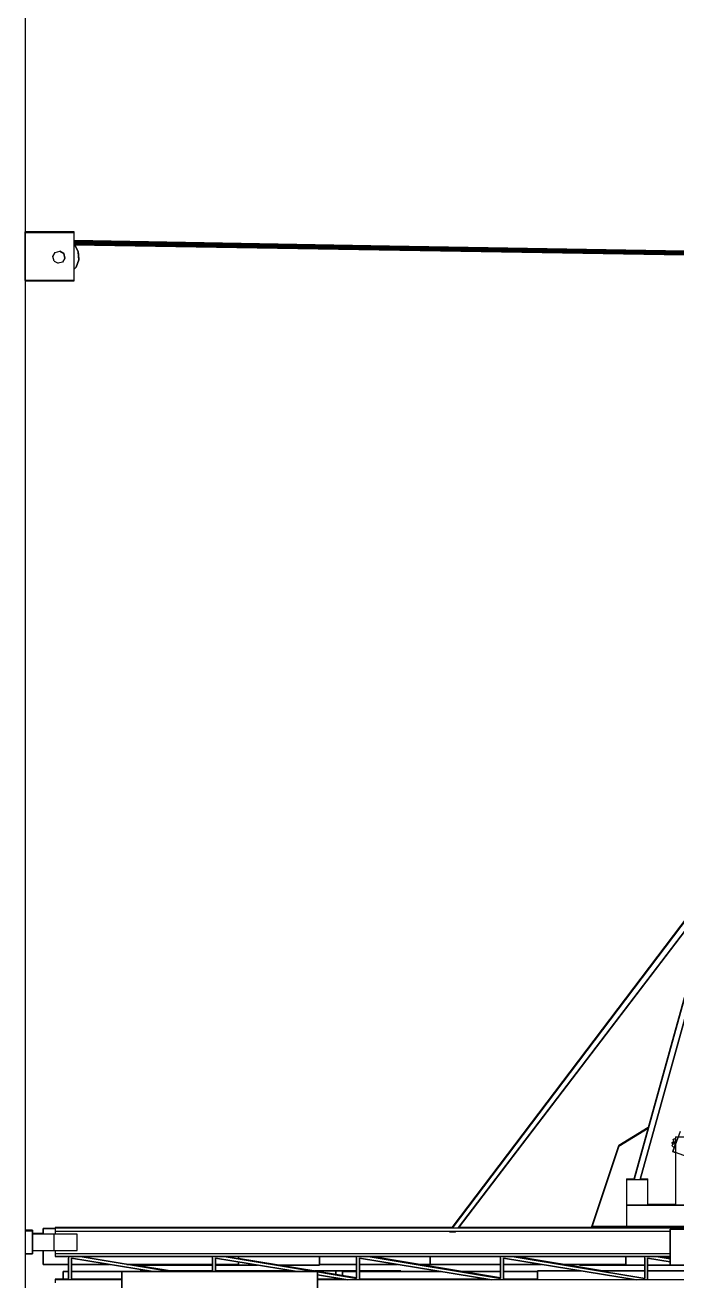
# Model space of a CAD drawing. Extents: x -32 to 51.8, y -51.6 to -5.5.
# Drawn here: x 38.46 to 43.04, y -20.67 to -11.85 of the extents above; entities that cross this region are included whole.
import ezdxf

# ---------------------------------------------------------------- set-up
doc = ezdxf.new("R2010")
doc.units = 0
doc.header["$MEASUREMENT"] = 0
doc.layers.get('0').update_dxf_attribs({"linetype": 'CONTINUOUS'})

msp = doc.modelspace()

# ---------------------------------------------------------------- linework, layer by layer
at = {"linetype": 'ByBlock'}
msp.add_line((38.458, -5.4985), (38.458, -32.9763), dxfattribs=at)
for p, q in [((38.458, -13.3033), (38.458, -13.3031)), ((38.458, -13.3031), (38.5099, -13.3031)), ((38.458, -13.3033), (38.458, -13.3031)), ((38.458, -13.3031), (38.458, -13.3031)), ((38.458, -13.3031), (38.5099, -13.3031)), ((38.458, -13.3031), (38.458, -13.3031)), ((38.458, -13.3033), (38.458, -13.3035)), ((38.458, -13.3037), (38.458, -13.3033)), ((38.458, -13.3033), (38.458, -13.3035)), ((38.458, -13.3035), (38.458, -13.3037)), ((38.458, -13.3035), (38.458, -13.3037)), ((38.458, -13.3035), (38.458, -13.3037)), ((38.458, -13.3077), (38.458, -13.3037)), ((38.458, -13.3037), (38.5099, -13.3037)), ((38.458, -13.3037), (38.458, -13.3037)), ((38.5099, -13.3039), (38.458, -13.3039)), ((38.458, -13.3079), (38.458, -13.3077)), ((38.458, -13.3077), (38.5099, -13.3077)), ((38.458, -13.3079), (38.458, -13.3077)), ((38.458, -13.3083), (38.458, -13.3079)), ((38.458, -13.3079), (38.458, -13.3081)), ((38.458, -13.3081), (38.458, -13.3084)), ((38.458, -13.3084), (38.458, -13.3083)), ((38.458, -13.6471), (38.458, -13.3084)), ((38.458, -13.3084), (38.5099, -13.3084)), ((38.5099, -13.3085), (38.458, -13.3085)), ((38.5499, -13.3031), (38.5099, -13.3031)), ((38.5499, -13.3031), (38.5099, -13.3031)), ((38.5099, -13.3037), (38.5499, -13.3037)), ((38.5499, -13.3039), (38.5099, -13.3039)), ((38.5499, -13.3077), (38.5099, -13.3077)), ((38.5099, -13.3084), (38.5499, -13.3084)), ((38.5499, -13.3085), (38.5099, -13.3085)), ((38.5499, -13.3031), (38.804, -13.3031)), ((38.5499, -13.3031), (38.804, -13.3031)), ((38.5499, -13.3033), (38.5499, -13.3035)), ((38.804, -13.3033), (38.5499, -13.3033)), ((38.5499, -13.3035), (38.5499, -13.3033)), ((38.5499, -13.3033), (38.5499, -13.3035)), ((38.804, -13.3035), (38.5499, -13.3035)), ((38.5499, -13.3035), (38.5499, -13.3037)), ((38.5499, -13.3037), (38.804, -13.3037)), ((38.5499, -13.3037), (38.804, -13.3037)), ((38.804, -13.3039), (38.5499, -13.3039)), ((38.5499, -13.3077), (38.804, -13.3077)), ((38.5499, -13.3079), (38.5499, -13.3081)), ((38.804, -13.3079), (38.5499, -13.3079)), ((38.5499, -13.3081), (38.5499, -13.3079)), ((38.5499, -13.3079), (38.5499, -13.3081)), ((38.804, -13.3081), (38.5499, -13.3081)), ((38.5499, -13.3081), (38.5499, -13.3083)), ((38.5499, -13.3083), (38.804, -13.3083)), ((38.5499, -13.3084), (38.804, -13.3084)), ((38.804, -13.3085), (38.5499, -13.3085)), ((38.804, -13.3031), (38.804, -13.3033)), ((38.804, -13.3031), (38.804, -13.3031)), ((38.804, -13.3033), (38.804, -13.3035)), ((38.804, -13.3037), (38.804, -13.3035)), ((38.804, -13.3035), (38.804, -13.3037)), ((38.804, -13.3077), (38.804, -13.3037)), ((38.804, -13.3037), (38.804, -13.3037)), ((38.804, -13.3077), (38.804, -13.3079)), ((38.804, -13.3079), (38.804, -13.3081)), ((38.804, -13.3084), (38.804, -13.3081)), ((38.804, -13.3081), (38.804, -13.3083)), ((38.804, -13.3083), (38.804, -13.3084)), ((38.804, -13.6471), (38.804, -13.3084)), ((38.804, -13.3633), (43.3334, -13.4449)), ((38.804, -13.3633), (43.318, -13.4446)), ((38.804, -13.3633), (43.318, -13.4446)), ((43.3334, -13.4449), (38.804, -13.3664)), ((38.804, -13.3665), (43.3334, -13.4479)), ((38.804, -13.3722), (43.3639, -13.4501)), ((43.3626, -13.453), (38.804, -13.3723)), ((43.3626, -13.453), (38.804, -13.3755)), ((43.3593, -13.4601), (38.804, -13.3758)), ((43.3593, -13.4601), (38.804, -13.3834)), ((43.3561, -13.4672), (38.804, -13.3837)), ((43.3561, -13.4672), (38.804, -13.3913)), ((43.3548, -13.4701), (38.804, -13.3915)), ((38.804, -13.3946), (43.3548, -13.4701)), ((38.804, -13.395), (38.8067, -13.3972)), ((38.8067, -13.3972), (38.804, -13.395)), ((38.8067, -13.3972), (38.8298, -13.4466)), ((38.8067, -13.3972), (38.8298, -13.4466)), ((38.8077, -13.3947), (38.8298, -13.442)), ((38.8077, -13.3947), (38.8298, -13.442)), ((38.8077, -13.3947), (43.318, -13.4695)), ((38.8298, -13.442), (38.8077, -13.3947)), ((38.8077, -13.3947), (38.8298, -13.442)), ((38.8077, -13.3947), (38.8298, -13.442)), ((38.8298, -13.4419), (38.8086, -13.3964)), ((38.6534, -13.4777), (38.6696, -13.4493)), ((38.662, -13.5092), (38.6534, -13.4777)), ((38.6534, -13.4777), (38.6534, -13.4777)), ((38.6696, -13.4493), (38.7011, -13.4407)), ((38.7011, -13.4407), (38.7295, -13.4569)), ((38.7295, -13.4569), (38.7011, -13.4407)), ((38.7381, -13.4885), (38.7219, -13.5168)), ((38.7295, -13.4569), (38.7381, -13.4885)), ((38.7381, -13.4885), (38.7295, -13.4569)), ((38.7381, -13.4885), (38.7381, -13.4885)), ((38.7381, -13.4885), (38.7381, -13.4885)), ((38.835, -13.4962), (38.8298, -13.4419)), ((38.8298, -13.442), (38.8298, -13.442)), ((38.8298, -13.442), (38.8298, -13.442)), ((38.8298, -13.442), (38.835, -13.4962)), ((38.8298, -13.4466), (38.835, -13.5008)), ((38.835, -13.5008), (38.8298, -13.4466)), ((38.835, -13.4962), (38.8346, -13.4972)), ((38.8346, -13.4972), (38.835, -13.4962)), ((38.835, -13.4962), (38.8346, -13.4972)), ((38.835, -13.4962), (38.8346, -13.4972)), ((38.8346, -13.4972), (38.835, -13.4962)), ((38.8346, -13.4972), (38.835, -13.4962)), ((38.835, -13.4962), (38.8346, -13.4972)), ((38.835, -13.4962), (38.835, -13.4962)), ((38.835, -13.4962), (38.835, -13.4962)), ((43.3334, -13.4479), (41.2455, -13.4139)), ((38.662, -13.5092), (38.662, -13.5092)), ((38.662, -13.5092), (38.6903, -13.5254)), ((38.7219, -13.5168), (38.6903, -13.5254)), ((38.6903, -13.5254), (38.6903, -13.5254)), ((38.7219, -13.5168), (38.7219, -13.5168)), ((38.8163, -13.5521), (38.804, -13.5669)), ((38.804, -13.5669), (38.8163, -13.5521)), ((38.8163, -13.5521), (38.804, -13.5669)), ((38.804, -13.5669), (38.8163, -13.5521)), ((38.804, -13.5669), (38.8163, -13.5521)), ((38.8163, -13.5521), (38.804, -13.5669)), ((38.804, -13.5669), (38.8163, -13.5521)), ((38.835, -13.5008), (38.8163, -13.5521)), ((38.8163, -13.5521), (38.835, -13.5008)), ((38.835, -13.5008), (38.8163, -13.5521)), ((38.8163, -13.5521), (38.835, -13.5008)), ((38.8163, -13.5521), (38.835, -13.5008)), ((38.8163, -13.5521), (38.835, -13.5008)), ((38.8163, -13.5521), (38.8163, -13.5521)), ((38.835, -13.5008), (38.8346, -13.4972)), ((38.835, -13.5008), (38.835, -13.5008)), ((38.835, -13.5008), (38.835, -13.5008)), ((38.835, -13.5008), (38.835, -13.5008)), ((38.458, -13.6471), (38.458, -13.6472)), ((38.5099, -13.6471), (38.458, -13.6471)), ((38.458, -13.6472), (38.5099, -13.6472)), ((38.458, -13.6472), (38.458, -13.6472)), ((38.458, -13.6472), (38.5099, -13.6472)), ((38.5499, -13.6471), (38.5099, -13.6471)), ((38.5099, -13.6472), (38.5499, -13.6472)), ((38.5099, -13.6472), (38.5499, -13.6472)), ((38.804, -13.6471), (38.5499, -13.6471)), ((38.5499, -13.6472), (38.804, -13.6472)), ((38.5499, -13.6472), (38.804, -13.6472)), ((38.804, -13.6472), (38.804, -13.6471)), ((38.804, -13.6472), (38.804, -13.6472)), ((43.3262, -17.8364), (41.4592, -20.2986)), ((43.3262, -17.8364), (41.4592, -20.2986)), ((41.4592, -20.2986), (43.3262, -17.8364)), ((41.4592, -20.2986), (43.3262, -17.8364)), ((41.4592, -20.2986), (43.3262, -17.8364)), ((43.3262, -17.8411), (41.4592, -20.3032)), ((41.4592, -20.3032), (43.3262, -17.8411)), ((43.3262, -17.8411), (41.4592, -20.3032)), ((41.4592, -20.3032), (43.3262, -17.8411)), ((41.5016, -20.3032), (43.296, -17.9496)), ((43.296, -17.9496), (41.5016, -20.3032)), ((43.296, -17.9496), (41.5016, -20.3032)), ((41.5016, -20.3032), (43.296, -17.9496)), ((41.5051, -20.2986), (43.294, -17.9523)), ((43.296, -17.9496), (42.7378, -19.9606)), ((42.7378, -19.9606), (43.296, -17.9496)), ((42.7378, -19.956), (43.294, -17.9523)), ((43.294, -17.9523), (42.7378, -19.956)), ((42.7378, -19.956), (43.294, -17.9523)), ((42.7378, -19.956), (43.294, -17.9523)), ((42.7801, -19.9606), (43.3383, -17.9496)), ((43.3383, -17.9496), (42.7801, -19.9606)), ((42.7801, -19.9606), (43.3383, -17.9496)), ((43.3383, -17.9496), (42.7801, -19.9606)), ((42.8386, -19.5947), (42.6297, -19.7231)), ((42.838, -19.595), (42.6297, -19.7231)), ((42.838, -19.595), (42.6297, -19.7231)), ((42.838, -19.595), (42.6297, -19.7231)), ((42.838, -19.595), (42.6297, -19.7231)), ((42.838, -19.595), (42.6297, -19.7231)), ((42.838, -19.595), (42.6297, -19.7231)), ((42.6297, -19.7232), (42.838, -19.5951)), ((42.6297, -19.7232), (42.838, -19.5951)), ((42.6297, -19.7232), (42.838, -19.5951)), ((42.6297, -19.7232), (42.838, -19.5951)), ((42.6297, -19.7232), (42.838, -19.5951)), ((42.6297, -19.7232), (42.838, -19.5951)), ((42.6297, -19.7232), (42.838, -19.5951)), ((42.8386, -19.5993), (42.6297, -19.7278)), ((42.6297, -19.7278), (42.838, -19.5997)), ((42.6297, -19.7278), (42.8365, -19.6006)), ((42.8365, -19.6006), (42.6297, -19.7278)), ((42.6297, -19.7278), (42.8365, -19.6006)), ((42.8365, -19.6006), (42.6297, -19.7278)), ((42.6297, -19.7278), (42.8365, -19.6006)), ((42.8365, -19.6006), (42.6297, -19.7278)), ((42.6297, -19.7278), (42.8365, -19.6006)), ((42.8365, -19.6006), (42.6297, -19.7278)), ((42.6297, -19.7278), (42.8365, -19.6006)), ((42.8365, -19.6006), (42.6297, -19.7278)), ((42.6297, -19.7278), (42.8365, -19.6006)), ((42.8365, -19.6006), (42.6297, -19.7278)), ((42.6297, -19.7278), (42.8365, -19.6006)), ((42.8365, -19.6006), (42.6297, -19.7278)), ((42.8386, -19.5947), (42.8386, -19.5947)), ((42.8386, -19.5993), (42.8386, -19.5993)), ((43.0613, -19.6242), (43.0106, -19.7654)), ((43.0298, -19.6606), (43.0298, -20.1406)), ((43.0298, -19.6606), (43.1798, -19.6606)), ((42.4407, -20.2911), (42.6297, -19.7231)), ((42.4407, -20.2911), (42.6297, -19.7231)), ((42.4407, -20.2911), (42.6297, -19.7231)), ((42.4407, -20.2911), (42.6297, -19.7231)), ((42.4407, -20.2911), (42.6297, -19.7231)), ((42.4407, -20.2911), (42.6297, -19.7231)), ((42.4407, -20.2911), (42.6297, -19.7231)), ((42.6297, -19.7232), (42.4407, -20.2911)), ((42.6297, -19.7232), (42.4407, -20.2911)), ((42.6297, -19.7232), (42.4407, -20.2911)), ((42.6297, -19.7232), (42.4407, -20.2911)), ((42.6297, -19.7232), (42.4407, -20.2911)), ((42.6297, -19.7232), (42.4407, -20.2911)), ((42.6297, -19.7232), (42.4407, -20.2911)), ((42.4407, -20.2957), (42.6297, -19.7278)), ((42.6297, -19.7278), (42.4407, -20.2957)), ((42.4407, -20.2957), (42.6297, -19.7278)), ((42.6297, -19.7278), (42.4407, -20.2957)), ((42.4407, -20.2957), (42.6297, -19.7278)), ((42.6297, -19.7278), (42.4407, -20.2957)), ((42.4407, -20.2957), (42.6297, -19.7278)), ((42.6297, -19.7278), (42.4407, -20.2957)), ((42.4407, -20.2957), (42.6297, -19.7278)), ((42.6297, -19.7278), (42.4407, -20.2957)), ((42.4407, -20.2957), (42.6297, -19.7278)), ((42.6297, -19.7278), (42.4407, -20.2957)), ((42.4407, -20.2957), (42.6297, -19.7278)), ((42.6297, -19.7278), (42.4407, -20.2957)), ((42.4407, -20.2957), (42.6297, -19.7278)), ((42.6297, -19.7278), (42.4407, -20.2957)), ((42.6297, -19.7231), (42.6297, -19.7232)), ((42.6297, -19.7231), (42.6297, -19.7232)), ((42.6297, -19.7231), (42.6297, -19.7232)), ((42.6297, -19.7231), (42.6297, -19.7232)), ((42.6297, -19.7231), (42.6297, -19.7232)), ((42.6297, -19.7231), (42.6297, -19.7232)), ((42.6297, -19.7231), (42.6297, -19.7232)), ((42.6297, -19.7231), (42.6297, -19.7232)), ((42.6297, -19.7231), (42.6297, -19.7232)), ((42.6297, -19.7231), (42.6297, -19.7232)), ((42.6297, -19.7231), (42.6297, -19.7232)), ((42.6297, -19.7278), (42.6297, -19.7278)), ((42.6297, -19.7278), (42.6297, -19.7278)), ((42.6297, -19.7278), (42.6297, -19.7278)), ((42.6297, -19.7278), (42.6297, -19.7278)), ((42.6297, -19.7278), (42.6297, -19.7278)), ((42.6297, -19.7278), (42.6297, -19.7278)), ((42.6297, -19.7278), (42.6297, -19.7278)), ((42.6297, -19.7278), (42.6297, -19.7278)), ((42.6297, -19.7278), (42.6297, -19.7278)), ((42.6297, -19.7278), (42.6297, -19.7278)), ((42.6297, -19.7278), (42.6297, -19.7278)), ((42.6297, -19.7278), (42.6297, -19.7278)), ((43.0213, -19.7028), (43.0023, -19.722)), ((43.0195, -19.739), (43.0023, -19.722)), ((43.0023, -19.722), (43.0023, -19.722)), ((43.0195, -19.739), (43.0023, -19.722)), ((43.0184, -19.6953), (43.004, -19.7059)), ((43.004, -19.7059), (43.0184, -19.6953)), ((43.004, -19.7059), (43.004, -19.7059)), ((43.004, -19.7059), (43.004, -19.7059)), ((43.01, -19.7141), (43.004, -19.7059)), ((43.01, -19.7141), (43.004, -19.7059)), ((43.004, -19.7059), (43.004, -19.7059)), ((43.004, -19.7059), (43.01, -19.7141)), ((43.004, -19.706), (43.004, -19.706)), ((43.01, -19.7141), (43.004, -19.706)), ((43.004, -19.706), (43.004, -19.706)), ((43.004, -19.706), (43.01, -19.7141)), ((43.01, -19.7141), (43.004, -19.706)), ((43.004, -19.706), (43.004, -19.706)), ((43.004, -19.706), (43.01, -19.7141)), ((43.0272, -19.7182), (43.01, -19.7641)), ((43.0272, -19.7182), (43.01, -19.7641)), ((43.01, -19.7641), (43.0272, -19.7182)), ((43.0274, -19.7185), (43.0105, -19.7651)), ((43.0298, -19.6734), (43.0125, -19.6801)), ((43.0298, -19.6734), (43.0125, -19.6801)), ((43.0125, -19.6801), (43.0298, -19.6734)), ((43.0274, -19.7186), (43.0125, -19.6801)), ((43.0125, -19.6801), (43.0125, -19.6801)), ((43.0125, -19.6801), (43.0125, -19.6801)), ((43.0125, -19.6801), (43.0125, -19.6801)), ((43.0125, -19.6801), (43.0125, -19.6801)), ((43.0125, -19.6801), (43.0125, -19.6801)), ((43.0125, -19.6801), (43.0125, -19.6801)), ((43.0125, -19.6801), (43.0125, -19.6801)), ((43.0125, -19.6801), (43.0125, -19.6801)), ((43.0126, -19.6801), (43.0126, -19.6801)), ((43.0274, -19.7186), (43.0126, -19.6801)), ((43.0126, -19.6801), (43.0126, -19.6801)), ((43.0274, -19.7185), (43.0126, -19.6801)), ((43.0126, -19.6801), (43.0274, -19.7185)), ((43.01, -19.7641), (43.01, -19.7641)), ((43.01, -19.7641), (43.01, -19.7641)), ((43.01, -19.7641), (43.01, -19.7641)), ((43.01, -19.7641), (43.01, -19.7641)), ((43.0107, -19.7644), (43.01, -19.7641)), ((43.01, -19.7641), (43.01, -19.7641)), ((43.01, -19.7641), (43.0107, -19.7644)), ((43.01, -19.7641), (43.0107, -19.7644)), ((43.0101, -19.7641), (43.01, -19.7641)), ((43.01, -19.7641), (43.01, -19.7641)), ((43.01, -19.7641), (43.0107, -19.7644)), ((43.0107, -19.7644), (43.01, -19.7641)), ((43.01, -19.7641), (43.01, -19.7641)), ((43.01, -19.7641), (43.0107, -19.7644)), ((43.01, -19.7641), (43.0107, -19.7644)), ((43.0107, -19.7644), (43.01, -19.7641)), ((43.01, -19.7641), (43.01, -19.7641)), ((43.0105, -19.7651), (43.0106, -19.7652)), ((43.0105, -19.7651), (43.0106, -19.7652)), ((43.0105, -19.7651), (43.0105, -19.7651)), ((43.0106, -19.7654), (43.0106, -19.7654)), ((43.0298, -19.7723), (43.0106, -19.7654)), ((43.1517, -19.8161), (43.0106, -19.7654)), ((43.011, -19.7655), (43.0109, -19.766)), ((43.0298, -19.7727), (43.0109, -19.766)), ((43.0109, -19.766), (43.0109, -19.7661)), ((43.0298, -19.7727), (43.0109, -19.7661)), ((42.684, -19.956), (42.684, -19.9606)), ((42.684, -19.956), (42.7391, -19.956)), ((42.684, -19.9606), (42.684, -20.1406)), ((42.684, -19.9606), (42.834, -19.9606)), ((42.7378, -19.956), (42.7391, -19.956)), ((42.7391, -19.956), (42.7378, -19.956)), ((42.7814, -19.956), (42.834, -19.956)), ((42.834, -19.9606), (42.834, -19.956)), ((42.834, -20.1406), (42.834, -19.9606)), ((43.8449, -20.1406), (42.684, -20.1406)), ((42.684, -20.1406), (42.684, -20.1406)), ((42.684, -20.1406), (43.7649, -20.1406)), ((42.684, -20.1406), (42.684, -20.1406)), ((42.684, -20.1406), (42.684, -20.2906)), ((42.684, -20.1406), (43.8449, -20.1406)), ((43.0298, -20.136), (42.834, -20.136)), ((42.834, -20.136), (43.0298, -20.136)), ((42.834, -20.136), (43.0298, -20.136)), ((43.0298, -20.136), (42.834, -20.136)), ((42.834, -20.136), (43.0298, -20.136)), ((43.0298, -20.136), (42.834, -20.136)), ((42.834, -20.136), (43.0298, -20.136)), ((43.0298, -20.136), (42.834, -20.136)), ((42.834, -20.136), (43.0298, -20.136)), ((43.0298, -20.136), (42.834, -20.136)), ((42.834, -20.136), (43.0298, -20.136)), ((38.4696, -20.3181), (38.458, -20.3181)), ((38.458, -20.3181), (38.4696, -20.3181)), ((38.4696, -20.3227), (38.458, -20.3227)), ((38.458, -20.3227), (38.4696, -20.3227)), ((38.5096, -20.3181), (38.4696, -20.3181)), ((38.4696, -20.3181), (38.5096, -20.3181)), ((38.5096, -20.3227), (38.4696, -20.3227)), ((38.4696, -20.3227), (38.5096, -20.3227)), ((38.5096, -20.3227), (38.5096, -20.3181)), ((38.5096, -20.3181), (38.5096, -20.3227)), ((38.5096, -20.4837), (38.5096, -20.3227)), ((38.5096, -20.3227), (38.5096, -20.4837)), ((38.5843, -20.3416), (38.5096, -20.3416)), ((38.6596, -20.3462), (38.5096, -20.3462)), ((38.5096, -20.3462), (38.5096, -20.4602)), ((38.5096, -20.3462), (38.5096, -20.3462)), ((38.5096, -20.3462), (38.5096, -20.4602)), ((38.6696, -20.3047), (38.5843, -20.3047)), ((38.5843, -20.3462), (38.5843, -20.3047)), ((38.5843, -20.3047), (38.6696, -20.3047)), ((38.5843, -20.3047), (38.5843, -20.3462)), ((38.8236, -20.3462), (38.6596, -20.3462)), ((38.6596, -20.3462), (38.6596, -20.4602)), ((38.6696, -20.2986), (38.6696, -20.2986)), ((38.6696, -20.2986), (38.6696, -20.3032)), ((41.4627, -20.2986), (38.6696, -20.2986)), ((38.6696, -20.3032), (38.6696, -20.3032)), ((38.6696, -20.3032), (38.6696, -20.3232)), ((43.7649, -20.3032), (38.6696, -20.3032)), ((38.6696, -20.3232), (38.6696, -20.3462)), ((38.6696, -20.3232), (42.9914, -20.3232)), ((38.8236, -20.4602), (38.8236, -20.3462)), ((41.4441, -20.3232), (41.4397, -20.3289)), ((41.4397, -20.3289), (41.4441, -20.3232)), ((41.4397, -20.3289), (41.482, -20.3289)), ((41.482, -20.3289), (41.4397, -20.3289)), ((41.4863, -20.3232), (41.482, -20.3289)), ((41.482, -20.3289), (41.4863, -20.3232)), ((43.7649, -20.2986), (41.5051, -20.2986)), ((42.4407, -20.2911), (42.4407, -20.2911)), ((42.936, -20.2911), (42.4407, -20.2911)), ((42.4407, -20.2911), (42.936, -20.2911)), ((42.4407, -20.2911), (42.4407, -20.2911)), ((42.936, -20.2911), (42.4407, -20.2911)), ((42.4407, -20.2911), (42.936, -20.2911)), ((42.4407, -20.2911), (42.4407, -20.2911)), ((42.936, -20.2911), (42.4407, -20.2911)), ((42.4407, -20.2911), (42.936, -20.2911)), ((42.4407, -20.2911), (42.4407, -20.2911)), ((42.936, -20.2911), (42.4407, -20.2911)), ((42.4407, -20.2911), (42.936, -20.2911)), ((42.4407, -20.2911), (42.4407, -20.2911)), ((42.936, -20.2911), (42.4407, -20.2911)), ((42.4407, -20.2911), (42.936, -20.2911)), ((42.4407, -20.2911), (42.4407, -20.2911)), ((42.936, -20.2911), (42.4407, -20.2911)), ((42.4407, -20.2911), (42.936, -20.2911)), ((42.4407, -20.2911), (42.4407, -20.2911)), ((42.936, -20.2911), (42.4407, -20.2911)), ((42.4407, -20.2911), (42.936, -20.2911)), ((42.4407, -20.2957), (42.4407, -20.2957)), ((42.936, -20.2957), (42.4407, -20.2957)), ((42.4407, -20.2957), (42.936, -20.2957)), ((42.4407, -20.2957), (42.4407, -20.2957)), ((42.936, -20.2957), (42.4407, -20.2957)), ((42.4407, -20.2957), (42.936, -20.2957)), ((42.4407, -20.2957), (42.4407, -20.2957)), ((42.936, -20.2957), (42.4407, -20.2957)), ((42.4407, -20.2957), (42.936, -20.2957)), ((42.4407, -20.2957), (42.4407, -20.2957)), ((42.936, -20.2957), (42.4407, -20.2957)), ((42.4407, -20.2957), (42.936, -20.2957)), ((42.4407, -20.2957), (42.4407, -20.2957)), ((42.936, -20.2957), (42.4407, -20.2957)), ((42.4407, -20.2957), (42.936, -20.2957)), ((42.4407, -20.2957), (42.4407, -20.2957)), ((42.936, -20.2957), (42.4407, -20.2957)), ((42.4407, -20.2957), (42.936, -20.2957)), ((42.4407, -20.2957), (42.4407, -20.2957)), ((42.936, -20.2957), (42.4407, -20.2957)), ((42.4407, -20.2957), (42.936, -20.2957)), ((42.4407, -20.2957), (42.4407, -20.2957)), ((42.936, -20.2957), (42.4407, -20.2957)), ((42.4407, -20.2957), (42.936, -20.2957)), ((43.7649, -20.2906), (42.684, -20.2906)), ((42.684, -20.2906), (42.684, -20.2906)), ((42.684, -20.2906), (43.8449, -20.2906)), ((43.0298, -20.2906), (42.684, -20.2906)), ((42.684, -20.2906), (42.684, -20.2906)), ((42.684, -20.2906), (43.7649, -20.2906)), ((42.684, -20.2906), (42.684, -20.2906)), ((42.684, -20.2906), (42.684, -20.2906)), ((42.834, -20.2906), (42.684, -20.2906)), ((42.684, -20.2906), (42.684, -20.2906)), ((42.834, -20.2906), (42.684, -20.2906)), ((42.684, -20.2906), (42.684, -20.2906)), ((42.684, -20.2906), (42.684, -20.2906)), ((42.684, -20.2906), (42.684, -20.2906)), ((42.684, -20.2906), (42.834, -20.2906)), ((42.684, -20.2906), (42.684, -20.2906)), ((42.684, -20.2906), (42.684, -20.2906)), ((42.684, -20.2906), (42.684, -20.2906)), ((42.684, -20.2906), (42.684, -20.2906)), ((42.684, -20.2906), (43.7649, -20.2906)), ((42.684, -20.2906), (42.684, -20.2906)), ((43.7649, -20.2906), (42.684, -20.2906)), ((42.834, -20.2906), (42.834, -20.2906)), ((42.834, -20.2906), (42.834, -20.2906)), ((42.834, -20.2906), (42.834, -20.2906)), ((42.834, -20.2906), (42.834, -20.2906)), ((42.834, -20.2906), (42.834, -20.2906)), ((42.834, -20.2906), (42.834, -20.2906)), ((42.834, -20.2906), (42.834, -20.2906)), ((42.834, -20.2906), (42.834, -20.2906)), ((42.936, -20.2911), (42.936, -20.2911)), ((42.936, -20.2911), (42.936, -20.2911)), ((42.936, -20.2911), (42.936, -20.2911)), ((42.936, -20.2911), (42.936, -20.2911)), ((42.936, -20.2911), (42.936, -20.2911)), ((42.936, -20.2911), (42.936, -20.2911)), ((42.936, -20.2911), (42.936, -20.2911)), ((42.936, -20.2957), (42.936, -20.2957)), ((42.936, -20.2957), (42.936, -20.2957)), ((42.936, -20.2957), (42.936, -20.2957)), ((42.936, -20.2957), (42.936, -20.2957)), ((42.936, -20.2957), (42.936, -20.2957)), ((42.936, -20.2957), (42.936, -20.2957)), ((42.936, -20.2957), (42.936, -20.2957)), ((42.936, -20.2957), (42.936, -20.2957)), ((43.7649, -20.3093), (42.9914, -20.3093)), ((42.9914, -20.5618), (42.9914, -20.3093)), ((42.9914, -20.3093), (43.7649, -20.3093)), ((42.9914, -20.3093), (42.9914, -20.5618)), ((43.0298, -20.2906), (43.1798, -20.2906)), ((43.0298, -20.2906), (43.0298, -20.2906)), ((43.0298, -20.2906), (43.0298, -20.2906)), ((43.0298, -20.2906), (43.0298, -20.2906)), ((43.0298, -20.2906), (43.0298, -20.2906)), ((43.0298, -20.2906), (43.0298, -20.2906)), ((43.0298, -20.2906), (43.0298, -20.2906)), ((43.0298, -20.2906), (43.0298, -20.2906)), ((43.0298, -20.2906), (43.0298, -20.2906)), ((43.0298, -20.2906), (43.0298, -20.2906)), ((43.0298, -20.2906), (43.1798, -20.2906)), ((43.1798, -20.2906), (43.0298, -20.2906)), ((43.0298, -20.2906), (43.0298, -20.2906)), ((43.0298, -20.2906), (43.0298, -20.2906)), ((43.0298, -20.2906), (43.0298, -20.2906)), ((43.0298, -20.2906), (43.0298, -20.2906)), ((43.1798, -20.2906), (43.0298, -20.2906)), ((43.0298, -20.2906), (43.0298, -20.2906)), ((43.1798, -20.2906), (43.0298, -20.2906)), ((43.0298, -20.2906), (43.0298, -20.2906)), ((43.1798, -20.2906), (43.0298, -20.2906)), ((43.0298, -20.2906), (43.0298, -20.2906)), ((43.1798, -20.2906), (43.0298, -20.2906)), ((43.0298, -20.2906), (43.0298, -20.2906)), ((38.5096, -20.4602), (38.6596, -20.4602)), ((38.5843, -20.5571), (38.5843, -20.4602)), ((38.5843, -20.4602), (38.5843, -20.5571)), ((38.6596, -20.4602), (38.8236, -20.4602)), ((38.6696, -20.4602), (38.6696, -20.4832)), ((38.458, -20.4837), (38.4696, -20.4837)), ((38.458, -20.4837), (38.4696, -20.4837)), ((38.4696, -20.4837), (38.458, -20.4837)), ((38.4696, -20.4837), (38.5096, -20.4837)), ((38.4696, -20.4837), (38.5096, -20.4837)), ((38.5096, -20.4837), (38.4696, -20.4837)), ((38.5096, -20.4837), (38.5096, -20.4837)), ((38.5096, -20.4837), (38.5096, -20.4837)), ((38.5096, -20.4837), (38.5096, -20.4837)), ((38.6696, -20.4832), (38.6696, -20.5032)), ((42.9914, -20.4832), (38.6696, -20.4832)), ((42.9914, -20.4832), (38.6696, -20.4832)), ((38.6696, -20.5032), (38.6696, -20.5032)), ((38.6696, -20.5032), (38.6696, -20.5032)), ((42.9914, -20.5032), (38.6696, -20.5032)), ((38.7635, -20.5032), (38.6696, -20.5032)), ((38.6696, -20.5032), (38.6696, -20.5032)), ((38.6696, -20.5032), (38.6696, -20.5032)), ((38.6696, -20.5032), (42.9914, -20.5032)), ((38.7635, -20.5032), (38.7635, -20.5132)), ((38.7635, -20.5132), (38.7635, -20.6559)), ((38.7635, -20.6659), (38.7635, -20.5132)), ((38.783, -20.5132), (39.3573, -20.6073)), ((39.3573, -20.6073), (38.783, -20.5132)), ((38.783, -20.5132), (38.783, -20.6659)), ((38.783, -20.5132), (38.783, -20.5132)), ((38.783, -20.6559), (38.783, -20.5132)), ((39.7758, -20.5032), (38.844, -20.5032)), ((38.844, -20.5032), (39.4793, -20.6073)), ((39.4794, -20.6073), (38.844, -20.5032)), ((39.7758, -20.5132), (39.7758, -20.5032)), ((39.7758, -20.5132), (39.7758, -20.6073)), ((39.7758, -20.6073), (39.7758, -20.5132)), ((39.7758, -20.5132), (39.7758, -20.6073)), ((39.7758, -20.6073), (39.7758, -20.5132)), ((39.7952, -20.5132), (40.3696, -20.6073)), ((40.3696, -20.6073), (39.7952, -20.5132)), ((39.7952, -20.5132), (39.7952, -20.6073)), ((39.7952, -20.5132), (39.7952, -20.5132)), ((39.7952, -20.6073), (39.7952, -20.5132)), ((40.7881, -20.5032), (39.8563, -20.5032)), ((39.8563, -20.5032), (40.4916, -20.6073)), ((40.4916, -20.6073), (39.8563, -20.5032)), ((39.9585, -20.52), (39.9585, -20.5032)), ((39.9585, -20.5032), (39.9585, -20.52)), ((40.7881, -20.6513), (39.9585, -20.5153)), ((39.9585, -20.5153), (40.7881, -20.6513)), ((39.9585, -20.5153), (40.7881, -20.6513)), ((40.7881, -20.6513), (39.9585, -20.5153)), ((39.9585, -20.5571), (39.9585, -20.54)), ((39.9585, -20.54), (39.9585, -20.5571)), ((40.5275, -20.5618), (40.5275, -20.5032)), ((40.5275, -20.5032), (40.5275, -20.5618)), ((40.7881, -20.5132), (40.7881, -20.5032)), ((40.7881, -20.5132), (40.7881, -20.6559)), ((40.7881, -20.6559), (40.7881, -20.5132)), ((40.7881, -20.5132), (40.7881, -20.6559)), ((40.7881, -20.6559), (40.7881, -20.5132)), ((40.7881, -20.5132), (40.7881, -20.6513)), ((40.7881, -20.6513), (40.7881, -20.5132)), ((40.7881, -20.5132), (40.7881, -20.6513)), ((40.7881, -20.6513), (40.7881, -20.5132)), ((40.7881, -20.6513), (40.7881, -20.5132)), ((40.7881, -20.6513), (40.7881, -20.5132)), ((40.7881, -20.5132), (40.7881, -20.6513)), ((40.7881, -20.6513), (40.7881, -20.5132)), ((40.7881, -20.5132), (40.7881, -20.6513)), ((40.7881, -20.6513), (40.7881, -20.5132)), ((40.7881, -20.6073), (40.7881, -20.5132)), ((40.7881, -20.5132), (40.7881, -20.6513)), ((40.8075, -20.5132), (41.7393, -20.6659)), ((41.7393, -20.6659), (40.8075, -20.5132)), ((40.8075, -20.5132), (40.8075, -20.6659)), ((40.8075, -20.5132), (40.8075, -20.5132)), ((40.8075, -20.6559), (40.8075, -20.5132)), ((40.8075, -20.6613), (40.8075, -20.5132)), ((40.8075, -20.6513), (40.8075, -20.5132)), ((40.8075, -20.6613), (40.8075, -20.5132)), ((40.8075, -20.5132), (40.8075, -20.6613)), ((40.8075, -20.6513), (40.8075, -20.5132)), ((40.8075, -20.5132), (40.8075, -20.6513)), ((40.8075, -20.6513), (40.8075, -20.5132)), ((40.8075, -20.6613), (40.8075, -20.5132)), ((40.8075, -20.5132), (40.8075, -20.6513)), ((40.8075, -20.6513), (40.8075, -20.5132)), ((40.8075, -20.6613), (40.8075, -20.5132)), ((40.8075, -20.5132), (40.8075, -20.6513)), ((40.8075, -20.6513), (40.8075, -20.5132)), ((40.8075, -20.5132), (40.8075, -20.6513)), ((41.8003, -20.5032), (40.8685, -20.5032)), ((40.8685, -20.5032), (41.8003, -20.6559)), ((41.8003, -20.6559), (40.8685, -20.5032)), ((40.8685, -20.5032), (41.8003, -20.6559)), ((41.8003, -20.6513), (40.8967, -20.5032)), ((40.8967, -20.5032), (41.8003, -20.6513)), ((41.8003, -20.6513), (40.8967, -20.5032)), ((40.8967, -20.5032), (41.8003, -20.6513)), ((41.3048, -20.5571), (41.3048, -20.5032)), ((41.3048, -20.5032), (41.3048, -20.5571)), ((41.8003, -20.5132), (41.8003, -20.5032)), ((41.8003, -20.5132), (41.8003, -20.6559)), ((41.8003, -20.6559), (41.8003, -20.5132)), ((41.8003, -20.5132), (41.8003, -20.6559)), ((41.8003, -20.6559), (41.8003, -20.5132)), ((41.8003, -20.5132), (41.8003, -20.6513)), ((41.8003, -20.6513), (41.8003, -20.5132)), ((41.8003, -20.5132), (41.8003, -20.6513)), ((41.8003, -20.6513), (41.8003, -20.5132)), ((41.8003, -20.6513), (41.8003, -20.5132)), ((41.8198, -20.5132), (42.7516, -20.6659)), ((42.7516, -20.6659), (41.8198, -20.5132)), ((41.8198, -20.5132), (41.8198, -20.6659)), ((41.8198, -20.5132), (41.8198, -20.5132)), ((41.8198, -20.6559), (41.8198, -20.5132)), ((41.8198, -20.6613), (41.8198, -20.5132)), ((41.8198, -20.6513), (41.8198, -20.5132)), ((41.8198, -20.6613), (41.8198, -20.5132)), ((41.8198, -20.5132), (41.8198, -20.6613)), ((41.8198, -20.6513), (41.8198, -20.5132)), ((42.8126, -20.5032), (41.8808, -20.5032)), ((41.8808, -20.5032), (42.8126, -20.6559)), ((42.8126, -20.6559), (41.8808, -20.5032)), ((42.5161, -20.6027), (41.909, -20.5032)), ((41.909, -20.5032), (42.5161, -20.6027)), ((41.909, -20.5032), (42.5161, -20.6027)), ((42.5161, -20.6027), (41.909, -20.5032)), ((42.679, -20.5571), (42.679, -20.5032)), ((42.679, -20.5032), (42.679, -20.5571)), ((42.8126, -20.5132), (42.8126, -20.5032)), ((42.8126, -20.5132), (42.8126, -20.6559)), ((42.8126, -20.6559), (42.8126, -20.5132)), ((42.8126, -20.5132), (42.8126, -20.6559)), ((42.8126, -20.6559), (42.8126, -20.5132)), ((42.8126, -20.5132), (42.8126, -20.6027)), ((42.8126, -20.6027), (42.8126, -20.5132)), ((42.8126, -20.5132), (42.8126, -20.6027)), ((42.8126, -20.6027), (42.8126, -20.5132)), ((42.8126, -20.6027), (42.8126, -20.5132)), ((42.8126, -20.6027), (42.8126, -20.5132)), ((42.8126, -20.5132), (42.8126, -20.6027)), ((42.8126, -20.6027), (42.8126, -20.5132)), ((42.8126, -20.5132), (42.8126, -20.6027)), ((42.8126, -20.6027), (42.8126, -20.5132)), ((42.8126, -20.6027), (42.8126, -20.5132)), ((42.8126, -20.5132), (42.8126, -20.6027)), ((42.832, -20.5132), (42.9914, -20.5393)), ((42.9914, -20.5393), (42.832, -20.5132)), ((42.832, -20.5132), (42.832, -20.6659)), ((42.832, -20.5132), (42.832, -20.5132)), ((42.832, -20.6559), (42.832, -20.5132)), ((42.832, -20.6027), (42.832, -20.5132)), ((42.832, -20.6027), (42.832, -20.5132)), ((42.832, -20.6027), (42.832, -20.5132)), ((42.832, -20.5132), (42.832, -20.6027)), ((42.832, -20.6027), (42.832, -20.5132)), ((42.832, -20.5132), (42.832, -20.6027)), ((42.832, -20.6027), (42.832, -20.5132)), ((42.832, -20.6027), (42.832, -20.5132)), ((42.832, -20.5132), (42.832, -20.6027)), ((42.832, -20.6027), (42.832, -20.5132)), ((42.832, -20.6027), (42.832, -20.5132)), ((42.832, -20.5132), (42.832, -20.6027)), ((42.832, -20.6027), (42.832, -20.5132)), ((42.832, -20.6027), (42.832, -20.5132)), ((42.832, -20.5132), (42.832, -20.6027)), ((42.832, -20.6027), (42.832, -20.5132)), ((42.832, -20.5132), (42.832, -20.6027)), ((42.832, -20.5132), (42.832, -20.6027)), ((42.9914, -20.5032), (42.893, -20.5032)), ((42.893, -20.5032), (42.9914, -20.5193)), ((42.9914, -20.5193), (42.893, -20.5032)), ((42.9914, -20.5147), (42.9213, -20.5032)), ((42.9213, -20.5032), (42.9914, -20.5147)), ((42.9213, -20.5032), (42.9914, -20.5147)), ((42.9914, -20.5147), (42.9213, -20.5032)), ((38.5843, -20.5571), (38.5843, -20.5571)), ((38.5843, -20.5571), (38.7635, -20.5571)), ((38.7635, -20.5571), (38.5843, -20.5571)), ((38.5843, -20.5571), (38.5843, -20.5571)), ((38.5843, -20.5571), (38.7635, -20.5571)), ((38.5843, -20.5571), (38.5843, -20.5571)), ((38.5843, -20.5571), (38.5843, -20.5571)), ((38.5843, -20.5571), (38.7635, -20.5571)), ((38.5843, -20.5571), (38.7635, -20.5571)), ((38.7635, -20.5571), (38.5843, -20.5571)), ((38.5843, -20.5571), (38.5843, -20.5571)), ((38.5843, -20.5571), (38.5843, -20.5571)), ((38.5843, -20.5571), (38.5843, -20.5571)), ((38.5843, -20.5571), (38.5843, -20.5571)), ((38.7256, -20.6613), (38.7256, -20.6073)), ((38.7256, -20.6073), (38.7635, -20.6073)), ((38.7635, -20.6073), (38.7256, -20.6073)), ((38.7256, -20.6073), (38.7256, -20.6613)), ((38.783, -20.6613), (38.783, -20.5571)), ((38.783, -20.6513), (38.783, -20.5571)), ((38.783, -20.6613), (38.783, -20.5571)), ((38.783, -20.5571), (38.783, -20.6613)), ((38.783, -20.6513), (38.783, -20.5571)), ((38.783, -20.5571), (39.0512, -20.5571)), ((39.0512, -20.5571), (38.783, -20.5571)), ((38.783, -20.5571), (39.0512, -20.5571)), ((38.783, -20.5571), (39.0512, -20.5571)), ((38.783, -20.5571), (39.0512, -20.5571)), ((39.0512, -20.5571), (38.783, -20.5571)), ((38.783, -20.5571), (38.783, -20.6073)), ((38.783, -20.6073), (38.783, -20.5571)), ((38.783, -20.5571), (38.783, -20.6073)), ((38.783, -20.6073), (38.783, -20.5571)), ((38.783, -20.5571), (38.783, -20.6073)), ((38.783, -20.6073), (38.783, -20.5571)), ((38.783, -20.6073), (38.783, -20.5571)), ((38.783, -20.5571), (38.783, -20.6073)), ((38.783, -20.6073), (38.783, -20.5571)), ((38.783, -20.6073), (38.783, -20.5571)), ((38.783, -20.6073), (38.783, -20.5571)), ((38.783, -20.5571), (38.783, -20.6073)), ((38.783, -20.5571), (38.783, -20.6073)), ((38.783, -20.6073), (39.138, -20.6073)), ((39.138, -20.6073), (38.783, -20.6073)), ((39.138, -20.8598), (39.138, -20.6073)), ((39.138, -20.6073), (40.5122, -20.6073)), ((40.5122, -20.6073), (39.138, -20.6073)), ((39.138, -20.6073), (39.138, -20.8598)), ((39.1732, -20.5571), (39.7758, -20.5571)), ((39.7758, -20.5571), (39.1732, -20.5571)), ((39.1732, -20.5571), (39.7758, -20.5571)), ((39.5076, -20.6073), (39.2014, -20.5571)), ((39.2014, -20.5571), (39.5076, -20.6073)), ((39.2014, -20.5571), (39.5076, -20.6073)), ((39.5076, -20.6073), (39.2014, -20.5571)), ((39.2015, -20.5571), (39.7758, -20.5571)), ((39.2015, -20.5571), (39.7758, -20.5571)), ((39.7758, -20.5571), (39.2015, -20.5571)), ((39.2296, -20.5618), (39.7758, -20.5618)), ((39.2297, -20.5618), (39.7758, -20.5618)), ((39.2297, -20.5618), (39.7758, -20.5618)), ((39.7758, -20.5618), (39.2297, -20.5618)), ((39.7758, -20.5618), (39.2297, -20.5618)), ((39.2297, -20.5618), (39.7758, -20.5618)), ((39.2675, -20.6073), (39.2675, -20.6027)), ((39.2675, -20.6027), (39.3291, -20.6027)), ((39.3291, -20.6027), (39.2675, -20.6027)), ((39.2675, -20.6027), (39.2675, -20.6073)), ((39.4793, -20.6027), (39.7758, -20.6027)), ((39.7758, -20.6027), (39.4793, -20.6027)), ((39.7758, -20.5618), (39.7758, -20.6073)), ((39.7758, -20.6073), (39.7758, -20.5618)), ((39.7758, -20.5618), (39.7758, -20.6073)), ((39.7758, -20.6073), (39.7758, -20.5618)), ((39.7758, -20.6073), (39.7758, -20.5618)), ((39.7758, -20.5618), (39.7758, -20.6027)), ((39.7758, -20.6027), (39.7758, -20.5618)), ((39.7758, -20.5618), (39.7758, -20.6027)), ((39.7758, -20.6027), (39.7758, -20.5618)), ((39.7758, -20.6027), (39.7758, -20.5618)), ((39.7758, -20.5618), (39.7758, -20.6027)), ((39.7758, -20.6027), (39.7758, -20.5618)), ((39.7758, -20.5618), (39.7758, -20.6027)), ((39.7758, -20.6027), (39.7758, -20.5618)), ((39.7758, -20.5618), (39.7758, -20.6027)), ((39.7758, -20.6027), (39.7758, -20.5618)), ((39.7758, -20.6027), (39.7758, -20.5618)), ((39.7758, -20.5618), (39.7758, -20.6027)), ((39.7952, -20.6073), (39.7952, -20.5571)), ((39.7952, -20.5571), (39.7952, -20.6073)), ((39.7952, -20.6073), (39.7952, -20.5571)), ((39.7952, -20.5571), (39.9585, -20.5571)), ((39.9585, -20.5571), (39.7952, -20.5571)), ((39.7952, -20.5571), (39.9585, -20.5571)), ((39.7952, -20.5571), (39.9585, -20.5571)), ((39.7952, -20.5571), (39.9585, -20.5571)), ((39.9585, -20.5571), (39.7952, -20.5571)), ((39.7952, -20.6073), (39.7952, -20.5618)), ((39.7952, -20.6073), (39.7952, -20.5618)), ((39.7952, -20.5618), (40.0917, -20.5618)), ((39.7952, -20.5618), (40.0917, -20.5618)), ((40.0917, -20.5618), (39.7952, -20.5618)), ((39.7952, -20.5618), (40.0916, -20.5618)), ((40.0917, -20.5618), (39.7952, -20.5618)), ((39.7952, -20.5618), (40.0917, -20.5618)), ((39.7952, -20.5618), (39.7952, -20.6027)), ((39.7952, -20.6027), (39.7952, -20.5618)), ((39.7952, -20.5618), (39.7952, -20.6027)), ((39.7952, -20.6027), (39.7952, -20.5618)), ((39.7952, -20.6027), (39.7952, -20.5618)), ((39.7952, -20.5618), (39.7952, -20.6027)), ((39.7952, -20.6027), (39.7952, -20.5618)), ((39.7952, -20.6027), (39.7952, -20.5618)), ((39.7952, -20.5618), (39.7952, -20.6027)), ((39.7952, -20.6027), (39.7952, -20.5618)), ((39.7952, -20.6027), (39.7952, -20.5618)), ((39.7952, -20.6027), (39.7952, -20.5618)), ((39.7952, -20.5618), (39.7952, -20.6027)), ((39.7952, -20.5618), (39.7952, -20.6027)), ((39.7952, -20.6027), (40.3413, -20.6027)), ((40.3413, -20.6027), (39.7952, -20.6027)), ((39.9585, -20.5571), (39.9585, -20.5571)), ((39.9585, -20.5571), (39.9585, -20.5571)), ((39.9585, -20.5571), (39.9585, -20.5571)), ((39.9585, -20.5571), (39.9585, -20.5571)), ((39.9585, -20.5571), (39.9585, -20.5571)), ((39.9585, -20.5571), (39.9585, -20.5571)), ((39.9585, -20.5571), (39.9585, -20.5571)), ((39.9585, -20.5571), (39.9585, -20.5571)), ((40.2419, -20.5618), (40.5275, -20.5618)), ((40.2419, -20.5618), (40.5275, -20.5618)), ((40.5275, -20.5618), (40.2419, -20.5618)), ((40.2419, -20.5618), (40.5275, -20.5618)), ((40.242, -20.5618), (40.5275, -20.5618)), ((40.5275, -20.5618), (40.242, -20.5618)), ((40.4916, -20.6027), (40.6417, -20.6027)), ((40.6417, -20.6027), (40.4916, -20.6027)), ((40.5122, -20.6073), (40.5122, -20.8598)), ((40.5122, -20.8598), (40.5122, -20.6073)), ((40.5122, -20.6107), (40.7881, -20.6559)), ((40.7881, -20.6559), (40.5122, -20.6107)), ((40.5122, -20.6307), (40.727, -20.6659)), ((40.727, -20.6659), (40.5122, -20.6307)), ((40.5275, -20.5571), (40.7881, -20.5571)), ((40.7881, -20.5571), (40.5275, -20.5571)), ((40.5275, -20.5571), (40.7881, -20.5571)), ((40.5275, -20.5571), (40.7881, -20.5571)), ((40.5275, -20.5571), (40.7881, -20.5571)), ((40.7881, -20.5571), (40.5275, -20.5571)), ((40.5275, -20.5618), (40.5275, -20.5618)), ((40.5275, -20.5618), (40.5275, -20.5618)), ((40.5275, -20.5618), (40.5275, -20.5618)), ((40.5275, -20.5618), (40.5275, -20.5618)), ((40.5275, -20.5618), (40.5275, -20.5618)), ((40.5275, -20.5618), (40.5275, -20.5618)), ((40.5275, -20.5618), (40.5275, -20.5618)), ((40.5275, -20.5618), (40.5275, -20.5618)), ((40.6417, -20.6027), (40.6417, -20.6273)), ((40.6417, -20.6273), (40.6417, -20.6027)), ((40.6417, -20.6027), (40.7881, -20.6027)), ((40.7881, -20.6027), (40.6417, -20.6027)), ((40.689, -20.635), (40.689, -20.6073)), ((40.689, -20.6073), (40.7881, -20.6073)), ((40.7881, -20.6073), (40.689, -20.6073)), ((40.689, -20.6073), (40.689, -20.635)), ((40.7881, -20.5571), (40.7881, -20.6073)), ((40.7881, -20.6073), (40.7881, -20.5571)), ((40.7881, -20.5571), (40.7881, -20.6073)), ((40.7881, -20.6073), (40.7881, -20.5571)), ((40.7881, -20.5571), (40.7881, -20.6027)), ((40.7881, -20.6027), (40.7881, -20.5571)), ((40.8075, -20.6073), (40.8075, -20.5571)), ((40.8075, -20.5571), (40.8075, -20.6073)), ((40.8075, -20.6073), (40.8075, -20.5571)), ((40.8075, -20.5571), (41.0757, -20.5571)), ((41.0757, -20.5571), (40.8075, -20.5571)), ((40.8075, -20.5571), (41.0757, -20.5571)), ((40.8075, -20.5571), (41.0757, -20.5571)), ((40.8075, -20.5571), (41.0757, -20.5571)), ((41.0757, -20.5571), (40.8075, -20.5571)), ((40.8075, -20.6027), (40.8075, -20.5571)), ((40.8075, -20.6027), (40.8075, -20.5571)), ((40.8075, -20.5571), (40.8075, -20.6073)), ((40.8075, -20.6027), (41.0978, -20.6027)), ((41.0978, -20.6027), (40.8075, -20.6027)), ((40.8075, -20.6073), (41.3818, -20.6073)), ((41.3818, -20.6073), (40.8075, -20.6073)), ((41.0978, -20.6027), (41.0978, -20.6073)), ((41.0978, -20.6073), (41.0978, -20.6027)), ((41.226, -20.5571), (41.3048, -20.5571)), ((41.3048, -20.5571), (41.226, -20.5571)), ((41.226, -20.5571), (41.3048, -20.5571)), ((41.226, -20.5571), (41.3048, -20.5571)), ((41.226, -20.5571), (41.3048, -20.5571)), ((41.3048, -20.5571), (41.226, -20.5571)), ((41.3048, -20.5571), (41.3048, -20.5571)), ((41.3048, -20.5571), (41.8003, -20.5571)), ((41.8003, -20.5571), (41.3048, -20.5571)), ((41.3048, -20.5571), (41.3048, -20.5571)), ((41.3048, -20.5571), (41.8003, -20.5571)), ((41.3048, -20.5571), (41.3048, -20.5571)), ((41.3048, -20.5571), (41.3048, -20.5571)), ((41.3048, -20.5571), (41.8003, -20.5571)), ((41.3048, -20.5571), (41.8003, -20.5571)), ((41.8003, -20.5571), (41.3048, -20.5571)), ((41.3048, -20.5571), (41.3048, -20.5571)), ((41.3048, -20.5571), (41.3048, -20.5571)), ((41.3048, -20.5571), (41.3048, -20.5571)), ((41.3048, -20.5571), (41.3048, -20.5571)), ((41.5321, -20.6073), (41.8003, -20.6073)), ((41.8003, -20.6073), (41.5321, -20.6073)), ((41.8003, -20.5571), (41.8003, -20.6073)), ((41.8003, -20.6073), (41.8003, -20.5571)), ((41.8003, -20.5571), (41.8003, -20.6073)), ((41.8003, -20.6073), (41.8003, -20.5571)), ((41.8003, -20.6513), (41.8003, -20.5571)), ((41.8003, -20.5571), (41.8003, -20.6513)), ((41.8003, -20.6513), (41.8003, -20.5571)), ((41.8003, -20.5571), (41.8003, -20.6513)), ((41.8003, -20.6513), (41.8003, -20.5571)), ((41.8003, -20.5571), (41.8003, -20.6073)), ((41.8003, -20.6073), (41.8003, -20.5571)), ((41.8003, -20.6073), (41.8003, -20.5571)), ((41.8003, -20.5571), (41.8003, -20.6513)), ((41.8198, -20.5571), (41.8198, -20.6513)), ((41.8198, -20.6513), (41.8198, -20.5571)), ((41.8198, -20.6613), (41.8198, -20.5571)), ((41.8198, -20.5571), (42.088, -20.5571)), ((42.088, -20.5571), (41.8198, -20.5571)), ((41.8198, -20.5571), (42.088, -20.5571)), ((41.8198, -20.5571), (42.088, -20.5571)), ((41.8198, -20.5571), (42.088, -20.5571)), ((42.088, -20.5571), (41.8198, -20.5571)), ((41.8198, -20.5571), (41.8198, -20.6513)), ((41.8198, -20.6513), (41.8198, -20.5571)), ((41.8198, -20.6073), (41.8198, -20.5571)), ((41.8198, -20.5571), (41.8198, -20.6073)), ((41.8198, -20.6073), (41.8198, -20.5571)), ((41.8198, -20.6613), (41.8198, -20.5571)), ((41.8198, -20.5571), (41.8198, -20.6513)), ((41.8198, -20.6513), (41.8198, -20.5571)), ((41.8198, -20.6073), (41.8198, -20.5571)), ((41.8198, -20.6073), (41.8198, -20.5571)), ((41.8198, -20.5571), (41.8198, -20.6513)), ((41.8198, -20.5571), (41.8198, -20.6073)), ((41.8198, -20.6073), (42.0603, -20.6073)), ((42.0603, -20.6073), (41.8198, -20.6073)), ((42.0603, -20.6659), (42.0603, -20.6027)), ((42.0603, -20.6027), (42.3659, -20.6027)), ((42.3659, -20.6027), (42.0603, -20.6027)), ((42.0603, -20.6027), (42.0603, -20.6659)), ((42.2382, -20.5571), (42.679, -20.5571)), ((42.679, -20.5571), (42.2382, -20.5571)), ((42.2382, -20.5571), (42.679, -20.5571)), ((42.2382, -20.5571), (42.679, -20.5571)), ((42.2383, -20.5571), (42.679, -20.5571)), ((42.679, -20.5571), (42.2383, -20.5571)), ((42.3554, -20.5618), (42.3554, -20.5571)), ((42.3554, -20.5571), (42.3554, -20.5618)), ((42.3554, -20.5618), (42.3554, -20.5618)), ((42.3554, -20.5618), (42.8126, -20.5618)), ((42.3554, -20.5618), (42.8126, -20.5618)), ((42.8126, -20.5618), (42.3554, -20.5618)), ((42.3554, -20.5618), (42.3554, -20.5618)), ((42.3554, -20.5618), (42.3554, -20.5618)), ((42.3554, -20.5618), (42.3554, -20.5618)), ((42.3554, -20.5618), (42.3554, -20.5618)), ((42.3554, -20.5618), (42.3554, -20.5618)), ((42.3554, -20.5618), (42.8126, -20.5618)), ((42.8126, -20.5618), (42.3554, -20.5618)), ((42.3554, -20.5618), (42.3554, -20.5618)), ((42.3554, -20.5618), (42.8126, -20.5618)), ((42.3554, -20.5618), (42.3554, -20.5618)), ((42.4879, -20.6027), (42.8126, -20.6027)), ((42.8126, -20.6027), (42.4879, -20.6027)), ((42.679, -20.5571), (42.679, -20.5571)), ((42.679, -20.5571), (42.679, -20.5571)), ((42.679, -20.5571), (42.679, -20.5571)), ((42.679, -20.5571), (42.679, -20.5571)), ((42.679, -20.5571), (42.679, -20.5571)), ((42.679, -20.5571), (42.679, -20.5571)), ((42.679, -20.5571), (42.679, -20.5571)), ((42.679, -20.5571), (42.679, -20.5571)), ((42.8126, -20.5618), (42.8126, -20.6027)), ((42.8126, -20.6027), (42.8126, -20.5618)), ((42.8126, -20.5618), (42.8126, -20.6027)), ((42.8126, -20.6027), (42.8126, -20.5618)), ((42.8126, -20.5618), (42.8126, -20.6027)), ((42.8126, -20.6027), (42.8126, -20.5618)), ((42.832, -20.5618), (42.9914, -20.5618)), ((42.832, -20.5618), (42.9914, -20.5618)), ((42.9914, -20.5618), (42.832, -20.5618)), ((42.832, -20.5618), (42.9914, -20.5618)), ((42.9914, -20.5618), (42.832, -20.5618)), ((42.832, -20.5618), (42.9914, -20.5618)), ((42.832, -20.6027), (42.832, -20.5618)), ((42.832, -20.6027), (42.832, -20.5618)), ((42.832, -20.6027), (43.3781, -20.6027)), ((43.3781, -20.6027), (42.832, -20.6027)), ((42.9914, -20.5618), (42.9914, -20.5618)), ((42.9914, -20.5618), (43.7649, -20.5618)), ((43.7649, -20.5618), (42.9914, -20.5618)), ((42.9914, -20.5618), (42.9914, -20.5618)), ((42.9914, -20.5618), (43.7649, -20.5618)), ((42.9914, -20.5618), (42.9914, -20.5618)), ((42.9914, -20.5618), (42.9914, -20.5618)), ((42.9914, -20.5618), (43.1285, -20.5618)), ((42.9914, -20.5618), (43.1285, -20.5618)), ((43.1285, -20.5618), (42.9914, -20.5618)), ((42.9914, -20.5618), (42.9914, -20.5618)), ((42.9914, -20.5618), (42.9914, -20.5618)), ((42.9914, -20.5618), (42.9914, -20.5618)), ((42.9914, -20.5618), (42.9914, -20.5618)), ((38.6696, -20.6613), (38.6696, -20.6659)), ((38.6696, -20.6613), (38.6696, -20.6613)), ((38.7635, -20.6613), (38.6696, -20.6613)), ((38.6696, -20.6613), (38.6696, -20.6613)), ((38.6696, -20.6659), (38.6696, -20.6659)), ((38.6696, -20.6659), (38.6696, -20.6859)), ((39.138, -20.6659), (38.6696, -20.6659)), ((38.6696, -20.6659), (38.6696, -20.6659)), ((38.6696, -20.6659), (38.6696, -20.6659)), ((38.6696, -20.6659), (38.6696, -20.6659)), ((38.6696, -20.6659), (38.6696, -20.6659)), ((38.6696, -20.6659), (38.6696, -20.6659)), ((38.6696, -20.6659), (38.6696, -20.6659)), ((38.6696, -20.6659), (38.6696, -20.6659)), ((38.6696, -20.6659), (38.6696, -20.6659)), ((38.7635, -20.6559), (38.7635, -20.6659)), ((38.783, -20.6659), (38.783, -20.6559)), ((39.138, -20.6613), (38.783, -20.6613)), ((40.6988, -20.6613), (40.5122, -20.6613)), ((43.7649, -20.6659), (40.5122, -20.6659)), ((40.6417, -20.6519), (40.6417, -20.6613)), ((40.6417, -20.6613), (40.6417, -20.6519)), ((40.689, -20.6613), (40.689, -20.6597)), ((40.689, -20.6597), (40.689, -20.6613)), ((40.8075, -20.6659), (40.8075, -20.6559)), ((41.7111, -20.6613), (40.8075, -20.6613)), ((41.8198, -20.6659), (41.8198, -20.6559)), ((42.0603, -20.6613), (41.8198, -20.6613)), ((42.832, -20.6659), (42.832, -20.6559))]:
    msp.add_line(p, q)

doc.saveas('drawing.dxf')
